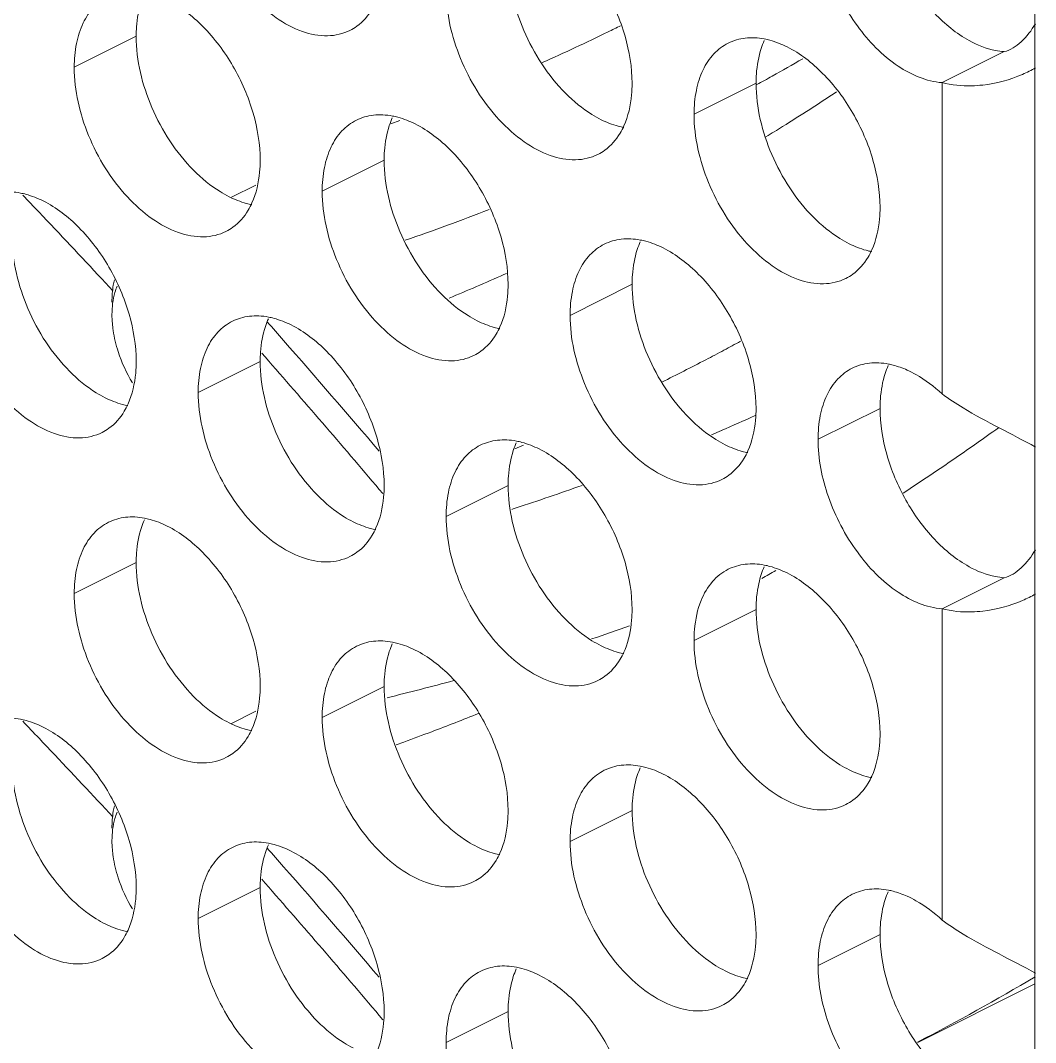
# Model space of a CAD drawing. Header units: millimetres. Extents: x 0 to 2524, y 0 to 1785.
# Drawn here: x 1890.65 to 1899.91, y 783.46 to 792.78 of the extents above; entities that cross this region are included whole.
import ezdxf

# ---------------------------------------------------------------- set-up
doc = ezdxf.new("R2010")
doc.units = ezdxf.units.MM
doc.header["$LTSCALE"] = 0.1
doc.layers.get('0').update_dxf_attribs({"lineweight": 13})
doc.layers.add('标注', color=251, linetype='Continuous', lineweight=9)

msp = doc.modelspace()

# ---------------------------------------------------------------- linework, layer by layer
msp.add_line((1899.9062, 886.4252), (1899.9062, 742.3186))
at = {"layer": '标注'}
for p, q in [((1891.7038, 792.6388), (1891.1381, 792.356)), ((1899.6234, 792.4992), (1899.0577, 792.2164)), ((1897.3606, 792.2104), (1896.7949, 791.9275)), ((1899.0577, 789.376), (1899.0577, 792.2164)), ((1894.1104, 791.8712), (1894.0287, 791.8414)), ((1893.9665, 791.5074), (1893.4008, 791.2246)), ((1892.5731, 791.17), (1892.7951, 791.281)), ((1895.0842, 790.4764), (1895.0593, 790.4652)), ((1891.389, 790.426), (1891.4897, 790.3177)), ((1896.2293, 790.3761), (1895.6636, 790.0932)), ((1892.8798, 789.7139), (1892.8495, 789.7484)), ((1892.8351, 789.6731), (1892.2695, 789.3903)), ((1898.492, 789.2447), (1897.9263, 788.9619)), ((1897.0437, 789.0425), (1896.9534, 789.0039)), ((1895.2372, 788.9079), (1895.158, 788.875)), ((1893.9544, 788.467), (1893.922, 788.5053)), ((1895.0979, 788.5418), (1894.5322, 788.2589)), ((1895.1444, 788.3273), (1895.1308, 788.3229)), ((1895.1701, 788.3357), (1895.1444, 788.3273)), ((1891.7038, 787.8388), (1891.1381, 787.556)), ((1899.6234, 787.6992), (1899.0577, 787.4164)), ((1897.3606, 787.4104), (1896.7949, 787.1275)), ((1899.0577, 784.576), (1899.0577, 787.4164)), ((1893.9665, 786.7074), (1893.4008, 786.4246)), ((1892.5731, 786.37), (1892.7951, 786.481)), ((1894.1448, 786.1999), (1894.0752, 786.1748)), ((1891.389, 785.626), (1891.4897, 785.5177)), ((1896.2293, 785.5761), (1895.6636, 785.2932)), ((1892.8798, 784.9139), (1892.8495, 784.9484)), ((1892.8351, 784.8731), (1892.2695, 784.5903)), ((1898.492, 784.4447), (1897.9263, 784.1619)), ((1898.8364, 783.4594), (1899.9062, 783.9943)), ((1895.0979, 783.7418), (1894.5322, 783.4589)), ((1893.9544, 783.667), (1893.922, 783.7053))]:
    msp.add_line(p, q, dxfattribs=at)
for centre, radius, start, end in [((1893.4522, 793.0983), 0.4532, 296.52559, 305.90341), ((1887.1243, 810.9326), 20.3012, 294.08568, 295.95598), ((1887.1315, 810.9177), 20.2846, 295.95629, 296.31595), ((1898.1051, 792.2993), 0.734, 155.87957, 161.78032), ((1887.399, 810.3782), 20.7338, 299.17979, 300.06416), ((1887.41, 810.3586), 20.7114, 298.73522, 299.17969), ((1886.4478, 809.7289), 21.1024, 301.9121, 303.50173), ((1894.711, 791.5964), 0.734, 155.87957, 161.78032), ((1886.4857, 809.6686), 21.0312, 301.42438, 301.91139), ((1895.7149, 791.9669), 0.4532, 296.52559, 305.90341), ((1829.1637, 732.5033), 85.0119, 43.511881, 43.656261), ((1828.6975, 732.0618), 85.654, 42.952773, 43.511367), ((1887.3315, 810.5587), 20.9263, 289.04403, 291.27664), ((1892.3208, 791.264), 0.4532, 296.52559, 305.90341), ((1896.9738, 790.465), 0.734, 155.87957, 161.78032), ((1886.5362, 809.5941), 20.9417, 292.52455, 294.01588), ((1897.9777, 790.8356), 0.4532, 296.52559, 305.90341), ((1892.4328, 790.1015), 0.9502, 180.05249, 184.98077), ((1893.5797, 789.7621), 0.734, 155.87957, 161.78032), ((1822.7442, 728.1992), 93.5157, 41.253498, 41.392251), ((1822.0141, 727.5622), 94.4846, 40.443112, 41.251983), ((1886.9751, 808.7097), 21.4563, 298.05848, 298.51629), ((1892.8303, 790.1805), 1.3572, 197.96118, 211.16336), ((1821.898, 727.4538), 94.4179, 40.286504, 41.254919), ((1894.5836, 790.1326), 0.4532, 296.52559, 305.90341), ((1886.9828, 808.6952), 21.4399, 296.35711, 297.55773), ((1886.9797, 808.7012), 21.4467, 297.55775, 298.05848), ((1899.2355, 789.3339), 0.7329, 155.79553, 161.73903), ((1888.4466, 809.0104), 21.74, 293.29393, 294.18144), ((1891.1894, 789.4297), 0.4532, 296.52559, 305.90341), ((1886.3145, 807.498), 22.7038, 305.11675, 305.72778), ((1895.8424, 788.6307), 0.734, 155.87957, 161.78032), ((1886.3938, 807.3845), 22.5653, 303.05529, 305.11803), ((1896.8463, 789.0013), 0.4532, 296.52559, 305.90341), ((1888.3319, 809.3103), 22.0611, 288.05726, 289.71117), ((1892.4483, 787.9277), 0.734, 155.87957, 161.78032), ((1893.4522, 788.2983), 0.4532, 296.52559, 305.90341), ((1898.1051, 787.4993), 0.734, 155.87957, 161.78032), ((1886.5608, 807.1179), 22.2507, 299.19141, 299.56721), ((1888.7108, 808.5527), 22.5741, 288.46268, 289.39155), ((1894.711, 786.7964), 0.734, 155.87957, 161.78032), ((1895.5164, 787.3082), 0.6997, 335.81247, 337.90279), ((1895.7149, 787.1669), 0.4532, 296.52559, 305.90341), ((1888.5439, 809.1168), 23.1625, 283.60663, 285.16175), ((1886.5134, 807.2418), 22.383, 290.63282, 291.80763), ((1829.1637, 727.7033), 85.0119, 43.511881, 43.656261), ((1828.6975, 727.2618), 85.654, 42.952773, 43.511367), ((1886.4893, 807.3057), 22.4513, 289.9367, 290.63299), ((1892.3208, 786.464), 0.4532, 296.52559, 305.90341), ((1896.9738, 785.665), 0.734, 155.87957, 161.78032), ((1897.9777, 786.0356), 0.4532, 296.52559, 305.90341), ((1892.4328, 785.3015), 0.9502, 180.05249, 184.98077), ((1893.5797, 784.9621), 0.734, 155.87957, 161.78032), ((1822.7442, 723.3992), 93.5157, 41.253498, 41.392251), ((1822.0141, 722.7622), 94.4846, 40.443112, 41.251983), ((1892.8303, 785.3805), 1.3572, 197.96118, 211.16336), ((1894.5836, 785.3326), 0.4532, 296.52559, 305.90341), ((1821.898, 722.6538), 94.4179, 40.286504, 41.254919), ((1899.2355, 784.5339), 0.7329, 155.79553, 161.73903), ((1891.1894, 784.6297), 0.4532, 296.52559, 305.90341), ((1895.8424, 783.8307), 0.734, 155.87957, 161.78032), ((1887.7917, 804.6568), 23.8989, 297.51927, 300.46093), ((1896.8463, 784.2013), 0.4532, 296.52559, 305.90341)]:
    msp.add_arc(centre, radius, start, end, dxfattribs=at)
for points, knots in [([(1893.6546, 792.6928), (1893.592, 792.6616), (1893.4421, 792.6276), (1893.2043, 792.6754), (1892.9659, 792.806), (1892.6581, 793.0835), (1892.3721, 793.5462), (1892.2695, 793.9786), (1892.2695, 794.1903)], [0, 0, 0, 0, 0.090718, 0.191742, 0.308104, 0.439279, 0.725532, 1, 1, 1, 1]), ([(1899.3047, 792.6), (1899.188, 792.6644), (1898.9668, 792.8473), (1898.7118, 793.2017), (1898.5393, 793.6111), (1898.492, 793.9038), (1898.492, 794.0447)], [0, 0, 0, 0, 0.232183, 0.490902, 0.754575, 1, 1, 1, 1]), ([(1899.0577, 792.2164), (1898.9157, 792.2259), (1898.6102, 792.3608), (1898.2555, 792.731), (1898.0003, 793.2162), (1897.9263, 793.5839), (1897.9263, 793.7619)], [0, 0, 0, 0, 0.207992, 0.463273, 0.739832, 1, 1, 1, 1]), ([(1895.3807, 793.6739), (1895.5014, 793.6136), (1895.7319, 793.4332), (1895.9981, 793.0751), (1896.1792, 792.6564), (1896.2293, 792.3553), (1896.2293, 792.2104)], [0, 0, 0, 0, 0.229676, 0.488215, 0.753207, 1, 1, 1, 1]), ([(1895.6217, 792.1197), (1895.4601, 792.2825), (1895.2091, 792.6697), (1895.0979, 793.1202), (1895.0979, 793.3418)], [0, 0, 0, 0, 0.508684, 1, 1, 1, 1]), ([(1895.9173, 791.5614), (1895.8547, 791.5302), (1895.7048, 791.4962), (1895.467, 791.544), (1895.2286, 791.6746), (1894.9208, 791.9522), (1894.6348, 792.4149), (1894.5322, 792.8473), (1894.5322, 793.0589)], [0, 0, 0, 0, 0.090718, 0.191742, 0.308104, 0.439279, 0.725532, 1, 1, 1, 1]), ([(1891.1381, 792.356), (1891.1381, 792.4288), (1891.1501, 792.5678), (1891.2091, 792.7579), (1891.3085, 792.9101), (1891.4011, 792.9806), (1891.45, 793.005)], [0, 0, 0, 0, 0.289235, 0.54966, 0.782932, 1, 1, 1, 1]), ([(1891.7038, 792.6388), (1891.7038, 792.6672), (1891.7075, 792.7747), (1891.7263, 792.8821), (1891.7511, 792.9572)], [0, 0, 0, 0, 0.264225, 1, 1, 1, 1]), ([(1891.9866, 792.9709), (1892.1073, 792.9106), (1892.3378, 792.7303), (1892.604, 792.3722), (1892.7851, 791.9535), (1892.8351, 791.6524), (1892.8351, 791.5074)], [0, 0, 0, 0, 0.229676, 0.488215, 0.753207, 1, 1, 1, 1]), ([(1893.8919, 792.9529), (1893.8816, 792.93), (1893.8383, 792.846), (1893.7742, 792.7719), (1893.718, 792.7312)], [0, 0, 0, 0, 0.265525, 1, 1, 1, 1]), ([(1899.9098, 792.7536), (1899.8742, 792.6929), (1899.7957, 792.5887), (1899.6818, 792.5114), (1899.6234, 792.4992)], [0, 0, 0, 0, 0.540802, 1, 1, 1, 1]), ([(1892.2276, 791.4168), (1892.066, 791.5796), (1891.815, 791.9667), (1891.7038, 792.4173), (1891.7038, 792.6388)], [0, 0, 0, 0, 0.508684, 1, 1, 1, 1]), ([(1896.7949, 791.9275), (1896.7949, 792.0004), (1896.8069, 792.1393), (1896.866, 792.3295), (1896.9653, 792.4817), (1897.0579, 792.5521), (1897.1068, 792.5765)], [0, 0, 0, 0, 0.289235, 0.54966, 0.782932, 1, 1, 1, 1]), ([(1897.1068, 792.5765), (1897.1552, 792.6006), (1897.2652, 792.6324), (1897.3789, 792.6256), (1897.4358, 792.6147)], [0, 0, 0, 0, 0.482538, 1, 1, 1, 1]), ([(1897.4358, 792.6147), (1897.453, 792.6114), (1897.5246, 792.5948), (1897.5935, 792.5675), (1897.6435, 792.5425)], [0, 0, 0, 0, 0.238696, 1, 1, 1, 1]), ([(1899.6234, 792.4992), (1899.5974, 792.501), (1899.4863, 792.5161), (1899.38, 792.5586), (1899.3047, 792.6)], [0, 0, 0, 0, 0.232248, 1, 1, 1, 1]), ([(1897.3606, 792.2104), (1897.3606, 792.2388), (1897.3643, 792.3463), (1897.3831, 792.4537), (1897.408, 792.5288)], [0, 0, 0, 0, 0.264225, 1, 1, 1, 1]), ([(1897.6435, 792.5425), (1897.7641, 792.4822), (1897.9946, 792.3018), (1898.2608, 791.9438), (1898.442, 791.525), (1898.492, 791.224), (1898.492, 791.079)], [0, 0, 0, 0, 0.229676, 0.488215, 0.753207, 1, 1, 1, 1]), ([(1892.5232, 790.8585), (1892.4606, 790.8272), (1892.3107, 790.7933), (1892.0729, 790.841), (1891.8345, 790.9717), (1891.5267, 791.2492), (1891.2407, 791.7119), (1891.1381, 792.1443), (1891.1381, 792.356)], [0, 0, 0, 0, 0.090718, 0.191742, 0.308104, 0.439279, 0.725532, 1, 1, 1, 1]), ([(1899.9113, 792.3504), (1899.873, 792.3289), (1899.7208, 792.2536), (1899.5537, 792.2084), (1899.4287, 792.1944)], [0, 0, 0, 0, 0.258855, 1, 1, 1, 1]), ([(1896.2293, 792.2104), (1896.2293, 792.1748), (1896.2236, 792.0425), (1896.1943, 791.9099), (1896.1546, 791.8215)], [0, 0, 0, 0, 0.268874, 1, 1, 1, 1]), ([(1897.8844, 790.9884), (1897.7229, 791.1511), (1897.4719, 791.5383), (1897.3606, 791.9889), (1897.3606, 792.2104)], [0, 0, 0, 0, 0.508684, 1, 1, 1, 1]), ([(1899.4287, 792.1944), (1899.3955, 792.1907), (1899.2716, 792.182), (1899.1456, 792.1932), (1899.0577, 792.2164)], [0, 0, 0, 0, 0.268459, 1, 1, 1, 1]), ([(1895.9464, 791.8783), (1895.918, 791.8925), (1895.8001, 791.959), (1895.6946, 792.0463), (1895.6217, 792.1197)], [0, 0, 0, 0, 0.235002, 1, 1, 1, 1]), ([(1893.7127, 791.8736), (1893.761, 791.8977), (1893.8711, 791.9294), (1893.9848, 791.9226), (1894.0417, 791.9118)], [0, 0, 0, 0, 0.482538, 1, 1, 1, 1]), ([(1898.1801, 790.43), (1898.1175, 790.3988), (1897.9676, 790.3648), (1897.7298, 790.4126), (1897.4914, 790.5432), (1897.1836, 790.8208), (1896.8975, 791.2835), (1896.7949, 791.7159), (1896.7949, 791.9275)], [0, 0, 0, 0, 0.090718, 0.191742, 0.308104, 0.439279, 0.725532, 1, 1, 1, 1]), ([(1893.4008, 791.2246), (1893.4008, 791.2975), (1893.4128, 791.4364), (1893.4719, 791.6266), (1893.5712, 791.7788), (1893.6638, 791.8492), (1893.7127, 791.8736)], [0, 0, 0, 0, 0.289235, 0.54966, 0.782932, 1, 1, 1, 1]), ([(1894.0417, 791.9118), (1894.0589, 791.9085), (1894.1304, 791.8918), (1894.1994, 791.8646), (1894.2494, 791.8396)], [0, 0, 0, 0, 0.238696, 1, 1, 1, 1]), ([(1894.2494, 791.8396), (1894.37, 791.7792), (1894.6005, 791.5989), (1894.8667, 791.2408), (1895.0479, 790.8221), (1895.0979, 790.521), (1895.0979, 790.3761)], [0, 0, 0, 0, 0.229676, 0.488215, 0.753207, 1, 1, 1, 1]), ([(1896.1541, 791.8061), (1896.1369, 791.8094), (1896.0653, 791.826), (1895.9964, 791.8533), (1895.9464, 791.8783)], [0, 0, 0, 0, 0.238696, 1, 1, 1, 1]), ([(1893.9665, 791.5074), (1893.9665, 791.5359), (1893.9702, 791.6433), (1893.989, 791.7507), (1894.0138, 791.8259)], [0, 0, 0, 0, 0.264225, 1, 1, 1, 1]), ([(1896.1546, 791.8215), (1896.1443, 791.7986), (1896.1011, 791.7146), (1896.037, 791.6405), (1895.9807, 791.5998)], [0, 0, 0, 0, 0.265525, 1, 1, 1, 1]), ([(1892.8351, 791.5074), (1892.8351, 791.4718), (1892.8294, 791.3396), (1892.8002, 791.2069), (1892.7605, 791.1186)], [0, 0, 0, 0, 0.268874, 1, 1, 1, 1]), ([(1894.4903, 790.2854), (1894.3288, 790.4482), (1894.0778, 790.8354), (1893.9665, 791.2859), (1893.9665, 791.5074)], [0, 0, 0, 0, 0.508684, 1, 1, 1, 1]), ([(1892.5523, 791.1753), (1892.5239, 791.1895), (1892.406, 791.256), (1892.3005, 791.3434), (1892.2276, 791.4168)], [0, 0, 0, 0, 0.235002, 1, 1, 1, 1]), ([(1890.3186, 791.1706), (1890.3669, 791.1947), (1890.477, 791.2265), (1890.5907, 791.2197), (1890.6475, 791.2088)], [0, 0, 0, 0, 0.482538, 1, 1, 1, 1]), ([(1890.6475, 791.2088), (1890.6648, 791.2055), (1890.7363, 791.1889), (1890.8052, 791.1616), (1890.8552, 791.1366)], [0, 0, 0, 0, 0.238696, 1, 1, 1, 1]), ([(1892.76, 791.1031), (1892.7428, 791.1064), (1892.6712, 791.1231), (1892.6023, 791.1503), (1892.5523, 791.1753)], [0, 0, 0, 0, 0.238696, 1, 1, 1, 1]), ([(1894.786, 789.7271), (1894.7234, 789.6959), (1894.5734, 789.6619), (1894.3357, 789.7097), (1894.0972, 789.8403), (1893.7895, 790.1178), (1893.5034, 790.5805), (1893.4008, 791.013), (1893.4008, 791.2246)], [0, 0, 0, 0, 0.090718, 0.191742, 0.308104, 0.439279, 0.725532, 1, 1, 1, 1]), ([(1890.8552, 791.1366), (1890.9759, 791.0763), (1891.2064, 790.8959), (1891.4726, 790.5379), (1891.6538, 790.1192), (1891.7038, 789.8181), (1891.7038, 789.6731)], [0, 0, 0, 0, 0.229676, 0.488215, 0.753207, 1, 1, 1, 1]), ([(1892.7605, 791.1186), (1892.7502, 791.0957), (1892.707, 791.0117), (1892.6428, 790.9376), (1892.5866, 790.8969)], [0, 0, 0, 0, 0.265525, 1, 1, 1, 1]), ([(1898.2092, 790.7469), (1898.1807, 790.7611), (1898.0628, 790.8276), (1897.9573, 790.9149), (1897.8844, 790.9884)], [0, 0, 0, 0, 0.235002, 1, 1, 1, 1]), ([(1898.492, 791.079), (1898.492, 791.0434), (1898.4863, 790.9111), (1898.4571, 790.7785), (1898.4174, 790.6901)], [0, 0, 0, 0, 0.268874, 1, 1, 1, 1]), ([(1891.0962, 789.5825), (1890.9346, 789.7452), (1890.6836, 790.1324), (1890.5724, 790.583), (1890.5724, 790.8045)], [0, 0, 0, 0, 0.508684, 1, 1, 1, 1]), ([(1895.6636, 790.0932), (1895.6636, 790.1661), (1895.6756, 790.305), (1895.7346, 790.4952), (1895.834, 790.6474), (1895.9265, 790.7178), (1895.9755, 790.7422)], [0, 0, 0, 0, 0.289235, 0.54966, 0.782932, 1, 1, 1, 1]), ([(1895.9755, 790.7422), (1896.0238, 790.7663), (1896.1339, 790.7981), (1896.2475, 790.7913), (1896.3044, 790.7804)], [0, 0, 0, 0, 0.482538, 1, 1, 1, 1]), ([(1896.3044, 790.7804), (1896.3216, 790.7771), (1896.3932, 790.7605), (1896.4621, 790.7332), (1896.5121, 790.7082)], [0, 0, 0, 0, 0.238696, 1, 1, 1, 1]), ([(1896.5121, 790.7082), (1896.6327, 790.6479), (1896.8633, 790.4675), (1897.1295, 790.1095), (1897.3106, 789.6907), (1897.3606, 789.3896), (1897.3606, 789.2447)], [0, 0, 0, 0, 0.229676, 0.488215, 0.753207, 1, 1, 1, 1]), ([(1898.4168, 790.6747), (1898.3996, 790.678), (1898.3281, 790.6946), (1898.2591, 790.7219), (1898.2092, 790.7469)], [0, 0, 0, 0, 0.238696, 1, 1, 1, 1]), ([(1896.2293, 790.3761), (1896.2293, 790.4045), (1896.2329, 790.5119), (1896.2518, 790.6194), (1896.2766, 790.6945)], [0, 0, 0, 0, 0.264225, 1, 1, 1, 1]), ([(1898.4174, 790.6901), (1898.4071, 790.6673), (1898.3638, 790.5833), (1898.2997, 790.5091), (1898.2435, 790.4684)], [0, 0, 0, 0, 0.265525, 1, 1, 1, 1]), ([(1891.3919, 789.0241), (1891.3293, 788.9929), (1891.1793, 788.9589), (1890.9415, 789.0067), (1890.7031, 789.1373), (1890.3953, 789.4149), (1890.1093, 789.8776), (1890.0067, 790.31), (1890.0067, 790.5217)], [0, 0, 0, 0, 0.090718, 0.191742, 0.308104, 0.439279, 0.725532, 1, 1, 1, 1]), ([(1891.5045, 790.4168), (1891.5008, 790.4009), (1891.4875, 790.334), (1891.4826, 790.2656), (1891.4826, 790.2138)], [0, 0, 0, 0, 0.239288, 1, 1, 1, 1]), ([(1891.5291, 790.3596), (1891.5212, 790.3407), (1891.4925, 790.2573), (1891.4826, 790.1682), (1891.4826, 790.1006)], [0, 0, 0, 0, 0.232447, 1, 1, 1, 1]), ([(1895.0979, 790.3761), (1895.0979, 790.3405), (1895.0922, 790.2082), (1895.063, 790.0756), (1895.0233, 789.9872)], [0, 0, 0, 0, 0.268874, 1, 1, 1, 1]), ([(1896.7531, 789.154), (1896.5915, 789.3168), (1896.3405, 789.704), (1896.2293, 790.1546), (1896.2293, 790.3761)], [0, 0, 0, 0, 0.508684, 1, 1, 1, 1]), ([(1894.815, 790.044), (1894.7866, 790.0582), (1894.6687, 790.1247), (1894.5632, 790.212), (1894.4903, 790.2854)], [0, 0, 0, 0, 0.235002, 1, 1, 1, 1]), ([(1892.5814, 790.0393), (1892.6297, 790.0634), (1892.7398, 790.0951), (1892.8534, 790.0883), (1892.9103, 790.0774)], [0, 0, 0, 0, 0.482538, 1, 1, 1, 1]), ([(1892.9103, 790.0774), (1892.9275, 790.0741), (1892.9991, 790.0575), (1893.068, 790.0303), (1893.118, 790.0053)], [0, 0, 0, 0, 0.238696, 1, 1, 1, 1]), ([(1897.0487, 788.5957), (1896.9861, 788.5645), (1896.8362, 788.5305), (1896.5984, 788.5783), (1896.36, 788.7089), (1896.0522, 788.9865), (1895.7662, 789.4492), (1895.6636, 789.8816), (1895.6636, 790.0932)], [0, 0, 0, 0, 0.090718, 0.191742, 0.308104, 0.439279, 0.725532, 1, 1, 1, 1]), ([(1891.4861, 790.019), (1891.488, 789.9979), (1891.4982, 789.9109), (1891.5189, 789.8252), (1891.5393, 789.762)], [0, 0, 0, 0, 0.241904, 1, 1, 1, 1]), ([(1892.2695, 789.3903), (1892.2695, 789.4631), (1892.2815, 789.6021), (1892.3405, 789.7923), (1892.4399, 789.9445), (1892.5324, 790.0149), (1892.5814, 790.0393)], [0, 0, 0, 0, 0.289235, 0.54966, 0.782932, 1, 1, 1, 1]), ([(1892.8351, 789.6731), (1892.8351, 789.7015), (1892.8388, 789.809), (1892.8576, 789.9164), (1892.8825, 789.9915)], [0, 0, 0, 0, 0.264225, 1, 1, 1, 1]), ([(1893.118, 790.0053), (1893.2386, 789.9449), (1893.4692, 789.7646), (1893.7354, 789.4065), (1893.9165, 788.9878), (1893.9665, 788.6867), (1893.9665, 788.5418)], [0, 0, 0, 0, 0.229676, 0.488215, 0.753207, 1, 1, 1, 1]), ([(1895.0227, 789.9718), (1895.0055, 789.9751), (1894.9339, 789.9917), (1894.865, 790.019), (1894.815, 790.044)], [0, 0, 0, 0, 0.238696, 1, 1, 1, 1]), ([(1895.0233, 789.9872), (1895.013, 789.9643), (1894.9697, 789.8803), (1894.9056, 789.8062), (1894.8494, 789.7655)], [0, 0, 0, 0, 0.265525, 1, 1, 1, 1]), ([(1891.7038, 789.6731), (1891.7038, 789.6375), (1891.6981, 789.5053), (1891.6688, 789.3726), (1891.6291, 789.2843)], [0, 0, 0, 0, 0.268874, 1, 1, 1, 1]), ([(1893.3589, 788.4511), (1893.1974, 788.6139), (1892.9464, 789.001), (1892.8351, 789.4516), (1892.8351, 789.6731)], [0, 0, 0, 0, 0.508684, 1, 1, 1, 1]), ([(1897.9263, 788.9619), (1897.9263, 789.0347), (1897.9383, 789.1737), (1897.9974, 789.3638), (1898.0967, 789.5161), (1898.1893, 789.5864), (1898.2382, 789.6108)], [0, 0, 0, 0, 0.289285, 0.549663, 0.782917, 1, 1, 1, 1]), ([(1898.2382, 789.6108), (1898.2868, 789.635), (1898.3974, 789.6669), (1898.5116, 789.6598), (1898.5688, 789.6488)], [0, 0, 0, 0, 0.482495, 1, 1, 1, 1]), ([(1898.5688, 789.6488), (1898.5829, 789.646), (1898.6411, 789.6328), (1898.6977, 789.6124), (1898.739, 789.5938)], [0, 0, 0, 0, 0.240479, 1, 1, 1, 1]), ([(1898.739, 789.5938), (1898.7667, 789.5814), (1898.8817, 789.5226), (1898.9855, 789.4433), (1899.0577, 789.376)], [0, 0, 0, 0, 0.235232, 1, 1, 1, 1]), ([(1891.4209, 789.341), (1891.3925, 789.3552), (1891.2746, 789.4217), (1891.1691, 789.5091), (1891.0962, 789.5825)], [0, 0, 0, 0, 0.235002, 1, 1, 1, 1]), ([(1898.492, 789.2447), (1898.492, 789.2732), (1898.4957, 789.3808), (1898.5145, 789.4884), (1898.5395, 789.5636)], [0, 0, 0, 0, 0.264302, 1, 1, 1, 1]), ([(1891.6286, 789.2688), (1891.6114, 789.2721), (1891.5398, 789.2887), (1891.4709, 789.316), (1891.4209, 789.341)], [0, 0, 0, 0, 0.238696, 1, 1, 1, 1]), ([(1893.6546, 787.8928), (1893.592, 787.8616), (1893.4421, 787.8276), (1893.2043, 787.8754), (1892.9659, 788.006), (1892.6581, 788.2835), (1892.3721, 788.7462), (1892.2695, 789.1786), (1892.2695, 789.3903)], [0, 0, 0, 0, 0.090718, 0.191742, 0.308104, 0.439279, 0.725532, 1, 1, 1, 1]), ([(1899.0577, 789.376), (1899.1196, 789.3304), (1899.3943, 789.1509), (1899.6923, 789.0125), (1899.9113, 788.8906)], [0, 0, 0, 0, 0.234709, 1, 1, 1, 1]), ([(1891.6291, 789.2843), (1891.6189, 789.2614), (1891.5756, 789.1774), (1891.5115, 789.1033), (1891.4552, 789.0625)], [0, 0, 0, 0, 0.265525, 1, 1, 1, 1]), ([(1897.3606, 789.2447), (1897.3606, 789.2091), (1897.3549, 789.0768), (1897.3257, 788.9442), (1897.286, 788.8558)], [0, 0, 0, 0, 0.268874, 1, 1, 1, 1]), ([(1899.3047, 787.8), (1899.188, 787.8644), (1898.9668, 788.0473), (1898.7118, 788.4017), (1898.5393, 788.8111), (1898.492, 789.1038), (1898.492, 789.2447)], [0, 0, 0, 0, 0.232183, 0.490902, 0.754575, 1, 1, 1, 1]), ([(1897.0778, 788.9126), (1897.0494, 788.9268), (1896.9314, 788.9933), (1896.8259, 789.0806), (1896.7531, 789.154)], [0, 0, 0, 0, 0.235002, 1, 1, 1, 1]), ([(1894.8441, 788.9079), (1894.8924, 788.932), (1895.0025, 788.9638), (1895.1162, 788.9569), (1895.173, 788.9461)], [0, 0, 0, 0, 0.482538, 1, 1, 1, 1]), ([(1895.173, 788.9461), (1895.1902, 788.9428), (1895.2618, 788.9262), (1895.3307, 788.8989), (1895.3807, 788.8739)], [0, 0, 0, 0, 0.238696, 1, 1, 1, 1]), ([(1899.0577, 787.4164), (1898.9157, 787.4259), (1898.6102, 787.5608), (1898.2555, 787.931), (1898.0003, 788.4162), (1897.9263, 788.7839), (1897.9263, 788.9619)], [0, 0, 0, 0, 0.207992, 0.463273, 0.739832, 1, 1, 1, 1]), ([(1894.5322, 788.2589), (1894.5322, 788.3318), (1894.5442, 788.4707), (1894.6032, 788.6609), (1894.7026, 788.8131), (1894.7952, 788.8835), (1894.8441, 788.9079)], [0, 0, 0, 0, 0.289235, 0.54966, 0.782932, 1, 1, 1, 1]), ([(1895.0979, 788.5418), (1895.0979, 788.5702), (1895.1016, 788.6776), (1895.1204, 788.785), (1895.1452, 788.8602)], [0, 0, 0, 0, 0.264225, 1, 1, 1, 1]), ([(1895.3807, 788.8739), (1895.5014, 788.8136), (1895.7319, 788.6332), (1895.9981, 788.2751), (1896.1792, 787.8564), (1896.2293, 787.5553), (1896.2293, 787.4104)], [0, 0, 0, 0, 0.229676, 0.488215, 0.753207, 1, 1, 1, 1]), ([(1897.2855, 788.8404), (1897.2683, 788.8437), (1897.1967, 788.8603), (1897.1278, 788.8876), (1897.0778, 788.9126)], [0, 0, 0, 0, 0.238696, 1, 1, 1, 1]), ([(1897.286, 788.8558), (1897.2757, 788.8329), (1897.2324, 788.749), (1897.1683, 788.6748), (1897.1121, 788.6341)], [0, 0, 0, 0, 0.265525, 1, 1, 1, 1]), ([(1893.9665, 788.5418), (1893.9665, 788.5061), (1893.9608, 788.3739), (1893.9316, 788.2413), (1893.8919, 788.1529)], [0, 0, 0, 0, 0.268874, 1, 1, 1, 1]), ([(1895.6217, 787.3197), (1895.4601, 787.4825), (1895.2091, 787.8697), (1895.0979, 788.3202), (1895.0979, 788.5418)], [0, 0, 0, 0, 0.508684, 1, 1, 1, 1]), ([(1893.6837, 788.2096), (1893.6552, 788.2238), (1893.5373, 788.2904), (1893.4318, 788.3777), (1893.3589, 788.4511)], [0, 0, 0, 0, 0.235002, 1, 1, 1, 1]), ([(1891.1381, 787.556), (1891.1381, 787.6288), (1891.1501, 787.7678), (1891.2091, 787.9579), (1891.3085, 788.1101), (1891.4011, 788.1806), (1891.45, 788.205)], [0, 0, 0, 0, 0.289235, 0.54966, 0.782932, 1, 1, 1, 1]), ([(1891.45, 788.205), (1891.4983, 788.2291), (1891.6084, 788.2608), (1891.722, 788.254), (1891.7789, 788.2431)], [0, 0, 0, 0, 0.482538, 1, 1, 1, 1]), ([(1891.7789, 788.2431), (1891.7961, 788.2398), (1891.8677, 788.2232), (1891.9366, 788.1959), (1891.9866, 788.1709)], [0, 0, 0, 0, 0.238696, 1, 1, 1, 1]), ([(1893.8914, 788.1375), (1893.8741, 788.1407), (1893.8026, 788.1574), (1893.7337, 788.1846), (1893.6837, 788.2096)], [0, 0, 0, 0, 0.238696, 1, 1, 1, 1]), ([(1895.9173, 786.7614), (1895.8547, 786.7302), (1895.7048, 786.6962), (1895.467, 786.744), (1895.2286, 786.8746), (1894.9208, 787.1522), (1894.6348, 787.6149), (1894.5322, 788.0473), (1894.5322, 788.2589)], [0, 0, 0, 0, 0.090718, 0.191742, 0.308104, 0.439279, 0.725532, 1, 1, 1, 1]), ([(1891.7038, 787.8388), (1891.7038, 787.8672), (1891.7075, 787.9747), (1891.7263, 788.0821), (1891.7511, 788.1572)], [0, 0, 0, 0, 0.264225, 1, 1, 1, 1]), ([(1891.9866, 788.1709), (1892.1073, 788.1106), (1892.3378, 787.9303), (1892.604, 787.5722), (1892.7851, 787.1535), (1892.8351, 786.8524), (1892.8351, 786.7074)], [0, 0, 0, 0, 0.229676, 0.488215, 0.753207, 1, 1, 1, 1]), ([(1893.8919, 788.1529), (1893.8816, 788.13), (1893.8383, 788.046), (1893.7742, 787.9719), (1893.718, 787.9312)], [0, 0, 0, 0, 0.265525, 1, 1, 1, 1]), ([(1899.9098, 787.9536), (1899.8742, 787.8929), (1899.7957, 787.7887), (1899.6818, 787.7114), (1899.6234, 787.6992)], [0, 0, 0, 0, 0.540802, 1, 1, 1, 1]), ([(1892.2276, 786.6168), (1892.066, 786.7796), (1891.815, 787.1667), (1891.7038, 787.6173), (1891.7038, 787.8388)], [0, 0, 0, 0, 0.508684, 1, 1, 1, 1]), ([(1897.1068, 787.7765), (1897.1552, 787.8006), (1897.2652, 787.8324), (1897.3789, 787.8256), (1897.4358, 787.8147)], [0, 0, 0, 0, 0.482538, 1, 1, 1, 1]), ([(1896.8595, 787.4929), (1896.8846, 787.5546), (1896.9495, 787.6674), (1897.0523, 787.7493), (1897.1068, 787.7765)], [0, 0, 0, 0, 0.521704, 1, 1, 1, 1]), ([(1897.3606, 787.4104), (1897.3606, 787.4388), (1897.3643, 787.5463), (1897.3831, 787.6537), (1897.408, 787.7288)], [0, 0, 0, 0, 0.264225, 1, 1, 1, 1]), ([(1897.4358, 787.8147), (1897.453, 787.8114), (1897.5246, 787.7948), (1897.5935, 787.7675), (1897.6435, 787.7425)], [0, 0, 0, 0, 0.238696, 1, 1, 1, 1]), ([(1897.6435, 787.7425), (1897.7641, 787.6822), (1897.9946, 787.5018), (1898.2608, 787.1438), (1898.442, 786.725), (1898.492, 786.424), (1898.492, 786.279)], [0, 0, 0, 0, 0.229676, 0.488215, 0.753207, 1, 1, 1, 1]), ([(1899.6234, 787.6992), (1899.5974, 787.701), (1899.4863, 787.7161), (1899.38, 787.7586), (1899.3047, 787.8)], [0, 0, 0, 0, 0.232248, 1, 1, 1, 1]), ([(1892.5232, 786.0585), (1892.4606, 786.0272), (1892.3107, 785.9933), (1892.0729, 786.041), (1891.8345, 786.1717), (1891.5267, 786.4492), (1891.2407, 786.9119), (1891.1381, 787.3443), (1891.1381, 787.556)], [0, 0, 0, 0, 0.090718, 0.191742, 0.308104, 0.439279, 0.725532, 1, 1, 1, 1]), ([(1899.9113, 787.5504), (1899.873, 787.5289), (1899.7208, 787.4536), (1899.5537, 787.4084), (1899.4287, 787.3944)], [0, 0, 0, 0, 0.258855, 1, 1, 1, 1]), ([(1896.7949, 787.1275), (1896.7949, 787.1607), (1896.7999, 787.2846), (1896.8253, 787.4087), (1896.8595, 787.4929)], [0, 0, 0, 0, 0.267237, 1, 1, 1, 1]), ([(1896.2293, 787.4104), (1896.2293, 787.3772), (1896.2243, 787.2533), (1896.1989, 787.1292), (1896.1647, 787.045)], [0, 0, 0, 0, 0.267237, 1, 1, 1, 1]), ([(1897.8844, 786.1884), (1897.7229, 786.3511), (1897.4719, 786.7383), (1897.3606, 787.1889), (1897.3606, 787.4104)], [0, 0, 0, 0, 0.508684, 1, 1, 1, 1]), ([(1899.4287, 787.3944), (1899.3955, 787.3907), (1899.2716, 787.382), (1899.1456, 787.3932), (1899.0577, 787.4164)], [0, 0, 0, 0, 0.268459, 1, 1, 1, 1]), ([(1895.9464, 787.0783), (1895.918, 787.0925), (1895.8001, 787.159), (1895.6946, 787.2463), (1895.6217, 787.3197)], [0, 0, 0, 0, 0.235002, 1, 1, 1, 1]), ([(1893.4008, 786.4246), (1893.4008, 786.4975), (1893.4128, 786.6364), (1893.4719, 786.8266), (1893.5712, 786.9788), (1893.6638, 787.0492), (1893.7127, 787.0736)], [0, 0, 0, 0, 0.289235, 0.54966, 0.782932, 1, 1, 1, 1]), ([(1893.7127, 787.0736), (1893.761, 787.0977), (1893.8711, 787.1294), (1893.9848, 787.1226), (1894.0417, 787.1118)], [0, 0, 0, 0, 0.482538, 1, 1, 1, 1]), ([(1894.0417, 787.1118), (1894.0589, 787.1085), (1894.1304, 787.0918), (1894.1994, 787.0646), (1894.2494, 787.0396)], [0, 0, 0, 0, 0.238696, 1, 1, 1, 1]), ([(1896.1541, 787.0061), (1896.1369, 787.0094), (1896.0653, 787.026), (1895.9964, 787.0533), (1895.9464, 787.0783)], [0, 0, 0, 0, 0.238696, 1, 1, 1, 1]), ([(1898.1801, 785.63), (1898.1175, 785.5988), (1897.9676, 785.5648), (1897.7298, 785.6126), (1897.4914, 785.7432), (1897.1836, 786.0208), (1896.8975, 786.4835), (1896.7949, 786.9159), (1896.7949, 787.1275)], [0, 0, 0, 0, 0.090718, 0.191742, 0.308104, 0.439279, 0.725532, 1, 1, 1, 1]), ([(1893.9665, 786.7074), (1893.9665, 786.7359), (1893.9702, 786.8433), (1893.989, 786.9507), (1894.0138, 787.0259)], [0, 0, 0, 0, 0.264225, 1, 1, 1, 1]), ([(1894.2494, 787.0396), (1894.37, 786.9792), (1894.6005, 786.7989), (1894.8667, 786.4408), (1895.0479, 786.0221), (1895.0979, 785.721), (1895.0979, 785.5761)], [0, 0, 0, 0, 0.229676, 0.488215, 0.753207, 1, 1, 1, 1]), ([(1896.1546, 787.0215), (1896.1443, 786.9986), (1896.1011, 786.9146), (1896.037, 786.8405), (1895.9807, 786.7998)], [0, 0, 0, 0, 0.265525, 1, 1, 1, 1]), ([(1892.8351, 786.7074), (1892.8351, 786.6718), (1892.8294, 786.5396), (1892.8002, 786.4069), (1892.7605, 786.3186)], [0, 0, 0, 0, 0.268874, 1, 1, 1, 1]), ([(1894.4903, 785.4854), (1894.3288, 785.6482), (1894.0778, 786.0354), (1893.9665, 786.4859), (1893.9665, 786.7074)], [0, 0, 0, 0, 0.508684, 1, 1, 1, 1]), ([(1892.5523, 786.3753), (1892.5239, 786.3895), (1892.406, 786.456), (1892.3005, 786.5434), (1892.2276, 786.6168)], [0, 0, 0, 0, 0.235002, 1, 1, 1, 1]), ([(1890.3186, 786.3706), (1890.3669, 786.3947), (1890.477, 786.4265), (1890.5907, 786.4197), (1890.6475, 786.4088)], [0, 0, 0, 0, 0.482538, 1, 1, 1, 1]), ([(1894.786, 784.9271), (1894.7234, 784.8959), (1894.5734, 784.8619), (1894.3357, 784.9097), (1894.0972, 785.0403), (1893.7895, 785.3178), (1893.5034, 785.7805), (1893.4008, 786.213), (1893.4008, 786.4246)], [0, 0, 0, 0, 0.090718, 0.191742, 0.308104, 0.439279, 0.725532, 1, 1, 1, 1]), ([(1890.6475, 786.4088), (1890.6648, 786.4055), (1890.7363, 786.3889), (1890.8052, 786.3616), (1890.8552, 786.3366)], [0, 0, 0, 0, 0.238696, 1, 1, 1, 1]), ([(1890.8552, 786.3366), (1890.9759, 786.2763), (1891.2064, 786.0959), (1891.4726, 785.7379), (1891.6538, 785.3192), (1891.7038, 785.0181), (1891.7038, 784.8731)], [0, 0, 0, 0, 0.229676, 0.488215, 0.753207, 1, 1, 1, 1]), ([(1892.76, 786.3031), (1892.7428, 786.3064), (1892.6712, 786.3231), (1892.6023, 786.3503), (1892.5523, 786.3753)], [0, 0, 0, 0, 0.238696, 1, 1, 1, 1]), ([(1892.7605, 786.3186), (1892.7502, 786.2957), (1892.707, 786.2117), (1892.6428, 786.1376), (1892.5866, 786.0969)], [0, 0, 0, 0, 0.265525, 1, 1, 1, 1]), ([(1898.492, 786.279), (1898.492, 786.2434), (1898.4863, 786.1111), (1898.4571, 785.9785), (1898.4174, 785.8901)], [0, 0, 0, 0, 0.268874, 1, 1, 1, 1]), ([(1898.2092, 785.9469), (1898.1807, 785.9611), (1898.0628, 786.0276), (1897.9573, 786.1149), (1897.8844, 786.1884)], [0, 0, 0, 0, 0.235002, 1, 1, 1, 1]), ([(1891.0962, 784.7825), (1890.9346, 784.9452), (1890.6836, 785.3324), (1890.5724, 785.783), (1890.5724, 786.0045)], [0, 0, 0, 0, 0.508684, 1, 1, 1, 1]), ([(1895.9755, 785.9422), (1896.0238, 785.9663), (1896.1339, 785.9981), (1896.2475, 785.9913), (1896.3044, 785.9804)], [0, 0, 0, 0, 0.482538, 1, 1, 1, 1]), ([(1896.3044, 785.9804), (1896.3216, 785.9771), (1896.3932, 785.9605), (1896.4621, 785.9332), (1896.5121, 785.9082)], [0, 0, 0, 0, 0.238696, 1, 1, 1, 1]), ([(1895.6636, 785.2932), (1895.6636, 785.3661), (1895.6756, 785.505), (1895.7346, 785.6952), (1895.834, 785.8474), (1895.9265, 785.9178), (1895.9755, 785.9422)], [0, 0, 0, 0, 0.289235, 0.54966, 0.782932, 1, 1, 1, 1]), ([(1896.2293, 785.5761), (1896.2293, 785.6045), (1896.2329, 785.7119), (1896.2518, 785.8194), (1896.2766, 785.8945)], [0, 0, 0, 0, 0.264225, 1, 1, 1, 1]), ([(1896.5121, 785.9082), (1896.6327, 785.8479), (1896.8633, 785.6675), (1897.1295, 785.3095), (1897.3106, 784.8907), (1897.3606, 784.5896), (1897.3606, 784.4447)], [0, 0, 0, 0, 0.229676, 0.488215, 0.753207, 1, 1, 1, 1]), ([(1898.4168, 785.8747), (1898.3996, 785.878), (1898.3281, 785.8946), (1898.2591, 785.9219), (1898.2092, 785.9469)], [0, 0, 0, 0, 0.238696, 1, 1, 1, 1]), ([(1898.4174, 785.8901), (1898.4071, 785.8673), (1898.3638, 785.7833), (1898.2997, 785.7091), (1898.2435, 785.6684)], [0, 0, 0, 0, 0.265525, 1, 1, 1, 1]), ([(1891.3919, 784.2241), (1891.3293, 784.1929), (1891.1793, 784.1589), (1890.9415, 784.2067), (1890.7031, 784.3373), (1890.3953, 784.6149), (1890.1093, 785.0776), (1890.0067, 785.51), (1890.0067, 785.7217)], [0, 0, 0, 0, 0.090718, 0.191742, 0.308104, 0.439279, 0.725532, 1, 1, 1, 1]), ([(1891.5045, 785.6168), (1891.5008, 785.6009), (1891.4875, 785.534), (1891.4826, 785.4656), (1891.4826, 785.4138)], [0, 0, 0, 0, 0.239288, 1, 1, 1, 1]), ([(1891.5291, 785.5596), (1891.5212, 785.5407), (1891.4925, 785.4573), (1891.4826, 785.3682), (1891.4826, 785.3006)], [0, 0, 0, 0, 0.232447, 1, 1, 1, 1]), ([(1895.0979, 785.5761), (1895.0979, 785.5405), (1895.0922, 785.4082), (1895.063, 785.2756), (1895.0233, 785.1872)], [0, 0, 0, 0, 0.268874, 1, 1, 1, 1]), ([(1896.7531, 784.354), (1896.5915, 784.5168), (1896.3405, 784.904), (1896.2293, 785.3546), (1896.2293, 785.5761)], [0, 0, 0, 0, 0.508684, 1, 1, 1, 1]), ([(1894.815, 785.244), (1894.7866, 785.2582), (1894.6687, 785.3247), (1894.5632, 785.412), (1894.4903, 785.4854)], [0, 0, 0, 0, 0.235002, 1, 1, 1, 1]), ([(1891.4861, 785.219), (1891.488, 785.1979), (1891.4982, 785.1109), (1891.5189, 785.0252), (1891.5393, 784.962)], [0, 0, 0, 0, 0.241904, 1, 1, 1, 1]), ([(1892.2695, 784.5903), (1892.2695, 784.6631), (1892.2815, 784.8021), (1892.3405, 784.9923), (1892.4399, 785.1445), (1892.5324, 785.2149), (1892.5814, 785.2393)], [0, 0, 0, 0, 0.289235, 0.54966, 0.782932, 1, 1, 1, 1]), ([(1892.5814, 785.2393), (1892.6297, 785.2634), (1892.7398, 785.2951), (1892.8534, 785.2883), (1892.9103, 785.2774)], [0, 0, 0, 0, 0.482538, 1, 1, 1, 1]), ([(1892.9103, 785.2774), (1892.9275, 785.2741), (1892.9991, 785.2575), (1893.068, 785.2303), (1893.118, 785.2053)], [0, 0, 0, 0, 0.238696, 1, 1, 1, 1]), ([(1895.0227, 785.1718), (1895.0055, 785.1751), (1894.9339, 785.1917), (1894.865, 785.219), (1894.815, 785.244)], [0, 0, 0, 0, 0.238696, 1, 1, 1, 1]), ([(1897.0487, 783.7957), (1896.9861, 783.7645), (1896.8362, 783.7305), (1896.5984, 783.7783), (1896.36, 783.9089), (1896.0522, 784.1865), (1895.7662, 784.6492), (1895.6636, 785.0816), (1895.6636, 785.2932)], [0, 0, 0, 0, 0.090718, 0.191742, 0.308104, 0.439279, 0.725532, 1, 1, 1, 1]), ([(1892.8351, 784.8731), (1892.8351, 784.9015), (1892.8388, 785.009), (1892.8576, 785.1164), (1892.8825, 785.1915)], [0, 0, 0, 0, 0.264225, 1, 1, 1, 1]), ([(1893.118, 785.2053), (1893.2386, 785.1449), (1893.4692, 784.9646), (1893.7354, 784.6065), (1893.9165, 784.1878), (1893.9665, 783.8867), (1893.9665, 783.7418)], [0, 0, 0, 0, 0.229676, 0.488215, 0.753207, 1, 1, 1, 1]), ([(1895.0233, 785.1872), (1895.013, 785.1643), (1894.9697, 785.0803), (1894.9056, 785.0062), (1894.8494, 784.9655)], [0, 0, 0, 0, 0.265525, 1, 1, 1, 1]), ([(1891.7038, 784.8731), (1891.7038, 784.8375), (1891.6981, 784.7053), (1891.6688, 784.5726), (1891.6291, 784.4843)], [0, 0, 0, 0, 0.268874, 1, 1, 1, 1]), ([(1893.3589, 783.6511), (1893.1974, 783.8139), (1892.9464, 784.201), (1892.8351, 784.6516), (1892.8351, 784.8731)], [0, 0, 0, 0, 0.508684, 1, 1, 1, 1]), ([(1898.2382, 784.8108), (1898.2868, 784.835), (1898.3974, 784.8669), (1898.5116, 784.8598), (1898.5688, 784.8488)], [0, 0, 0, 0, 0.482495, 1, 1, 1, 1]), ([(1898.5688, 784.8488), (1898.5829, 784.846), (1898.6411, 784.8328), (1898.6977, 784.8124), (1898.739, 784.7938)], [0, 0, 0, 0, 0.240479, 1, 1, 1, 1]), ([(1891.4209, 784.541), (1891.3925, 784.5552), (1891.2746, 784.6217), (1891.1691, 784.7091), (1891.0962, 784.7825)], [0, 0, 0, 0, 0.235002, 1, 1, 1, 1]), ([(1897.9263, 784.1619), (1897.9263, 784.2347), (1897.9383, 784.3737), (1897.9974, 784.5638), (1898.0967, 784.7161), (1898.1893, 784.7864), (1898.2382, 784.8108)], [0, 0, 0, 0, 0.289285, 0.549663, 0.782917, 1, 1, 1, 1]), ([(1898.492, 784.4447), (1898.492, 784.4732), (1898.4957, 784.5808), (1898.5145, 784.6884), (1898.5395, 784.7636)], [0, 0, 0, 0, 0.264302, 1, 1, 1, 1]), ([(1898.739, 784.7938), (1898.7667, 784.7814), (1898.8817, 784.7226), (1898.9855, 784.6433), (1899.0577, 784.576)], [0, 0, 0, 0, 0.235232, 1, 1, 1, 1]), ([(1893.6546, 783.0928), (1893.592, 783.0616), (1893.4421, 783.0276), (1893.2043, 783.0754), (1892.9659, 783.206), (1892.6581, 783.4835), (1892.3721, 783.9462), (1892.2695, 784.3786), (1892.2695, 784.5903)], [0, 0, 0, 0, 0.090718, 0.191742, 0.308104, 0.439279, 0.725532, 1, 1, 1, 1]), ([(1899.0577, 784.576), (1899.1196, 784.5304), (1899.3943, 784.3509), (1899.6923, 784.2125), (1899.9113, 784.0906)], [0, 0, 0, 0, 0.234709, 1, 1, 1, 1]), ([(1891.6286, 784.4688), (1891.6114, 784.4721), (1891.5398, 784.4887), (1891.4709, 784.516), (1891.4209, 784.541)], [0, 0, 0, 0, 0.238696, 1, 1, 1, 1]), ([(1891.6291, 784.4843), (1891.6189, 784.4614), (1891.5756, 784.3774), (1891.5115, 784.3033), (1891.4552, 784.2625)], [0, 0, 0, 0, 0.265525, 1, 1, 1, 1]), ([(1897.3606, 784.4447), (1897.3606, 784.4091), (1897.3549, 784.2768), (1897.3257, 784.1442), (1897.286, 784.0558)], [0, 0, 0, 0, 0.268874, 1, 1, 1, 1]), ([(1899.3047, 783), (1899.188, 783.0644), (1898.9668, 783.2473), (1898.7118, 783.6017), (1898.5393, 784.0111), (1898.492, 784.3038), (1898.492, 784.4447)], [0, 0, 0, 0, 0.232183, 0.490902, 0.754575, 1, 1, 1, 1]), ([(1897.0778, 784.1126), (1897.0494, 784.1268), (1896.9314, 784.1933), (1896.8259, 784.2806), (1896.7531, 784.354)], [0, 0, 0, 0, 0.235002, 1, 1, 1, 1]), ([(1894.5322, 783.4589), (1894.5322, 783.5318), (1894.5442, 783.6707), (1894.6032, 783.8609), (1894.7026, 784.0131), (1894.7952, 784.0835), (1894.8441, 784.1079)], [0, 0, 0, 0, 0.289235, 0.54966, 0.782932, 1, 1, 1, 1]), ([(1894.8441, 784.1079), (1894.8924, 784.132), (1895.0025, 784.1638), (1895.1162, 784.1569), (1895.173, 784.1461)], [0, 0, 0, 0, 0.482538, 1, 1, 1, 1]), ([(1895.173, 784.1461), (1895.1902, 784.1428), (1895.2618, 784.1262), (1895.3307, 784.0989), (1895.3807, 784.0739)], [0, 0, 0, 0, 0.238696, 1, 1, 1, 1]), ([(1897.2855, 784.0404), (1897.2683, 784.0437), (1897.1967, 784.0603), (1897.1278, 784.0876), (1897.0778, 784.1126)], [0, 0, 0, 0, 0.238696, 1, 1, 1, 1]), ([(1899.0577, 782.6164), (1898.9157, 782.6259), (1898.6102, 782.7608), (1898.2555, 783.131), (1898.0003, 783.6162), (1897.9263, 783.9839), (1897.9263, 784.1619)], [0, 0, 0, 0, 0.207992, 0.463273, 0.739832, 1, 1, 1, 1]), ([(1895.0979, 783.7418), (1895.0979, 783.7702), (1895.1016, 783.8776), (1895.1204, 783.985), (1895.1452, 784.0602)], [0, 0, 0, 0, 0.264225, 1, 1, 1, 1]), ([(1895.3807, 784.0739), (1895.5014, 784.0136), (1895.7319, 783.8332), (1895.9981, 783.4751), (1896.1792, 783.0564), (1896.2293, 782.7553), (1896.2293, 782.6104)], [0, 0, 0, 0, 0.229676, 0.488215, 0.753207, 1, 1, 1, 1]), ([(1897.286, 784.0558), (1897.2757, 784.0329), (1897.2324, 783.949), (1897.1683, 783.8748), (1897.1121, 783.8341)], [0, 0, 0, 0, 0.265525, 1, 1, 1, 1]), ([(1893.9665, 783.7418), (1893.9665, 783.7061), (1893.9608, 783.5739), (1893.9316, 783.4413), (1893.8919, 783.3529)], [0, 0, 0, 0, 0.268874, 1, 1, 1, 1]), ([(1895.6217, 782.5197), (1895.4601, 782.6825), (1895.2091, 783.0697), (1895.0979, 783.5202), (1895.0979, 783.7418)], [0, 0, 0, 0, 0.508684, 1, 1, 1, 1]), ([(1893.6837, 783.4096), (1893.6552, 783.4238), (1893.5373, 783.4904), (1893.4318, 783.5777), (1893.3589, 783.6511)], [0, 0, 0, 0, 0.235002, 1, 1, 1, 1]), ([(1895.9173, 781.9614), (1895.8547, 781.9302), (1895.7048, 781.8962), (1895.467, 781.944), (1895.2286, 782.0746), (1894.9208, 782.3522), (1894.6348, 782.8149), (1894.5322, 783.2473), (1894.5322, 783.4589)], [0, 0, 0, 0, 0.090718, 0.191742, 0.308104, 0.439279, 0.725532, 1, 1, 1, 1])]:
    msp.add_open_spline(points, degree=3, knots=knots, dxfattribs=at)

doc.saveas('drawing.dxf')
